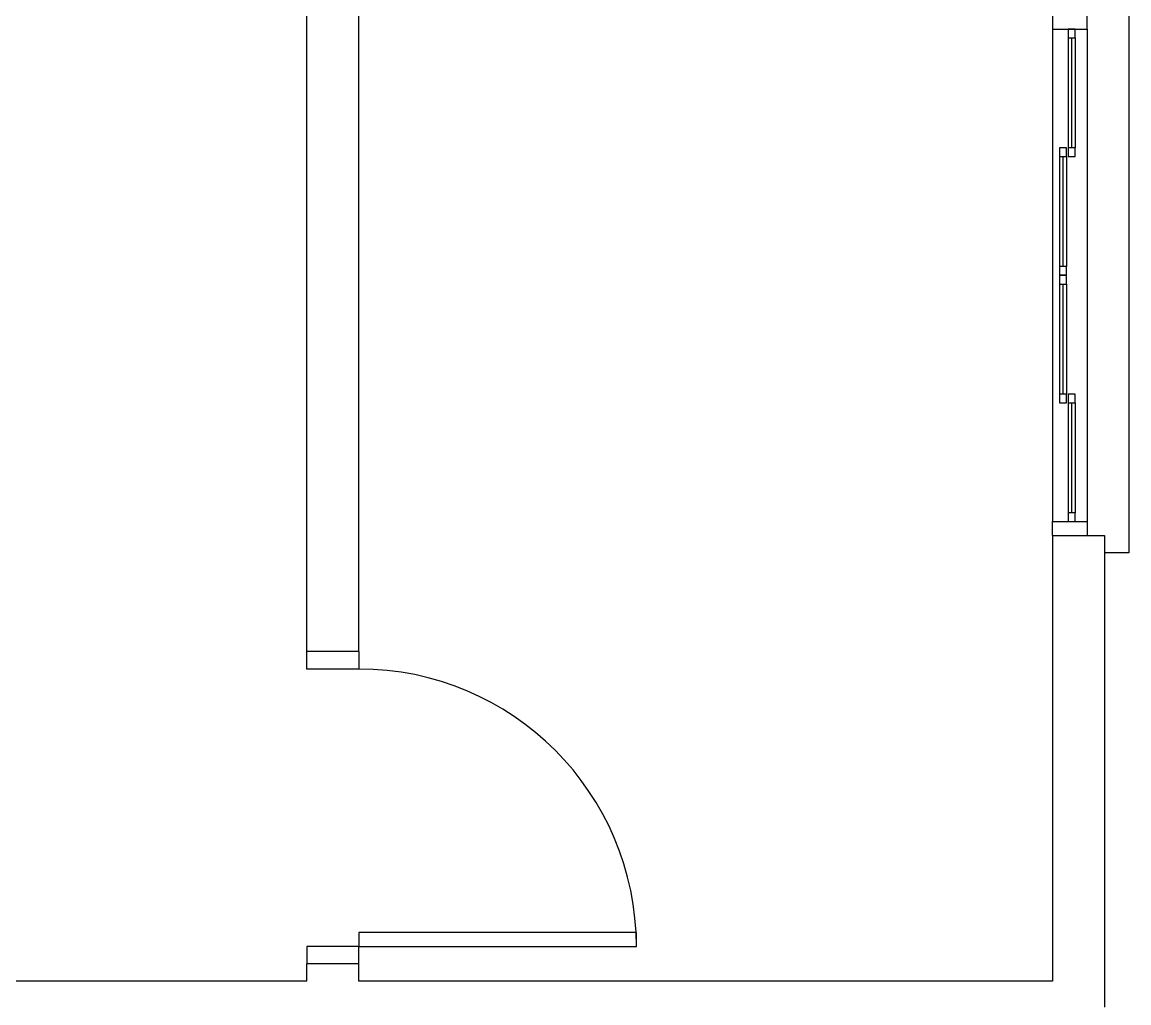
# Model space of a CAD drawing. Extents: x 241 to 398, y 106 to 179.
# Drawn here: x 262.65 to 265.841, y 120.944 to 123.772 of the extents above; entities that cross this region are included whole.
import ezdxf

# ---------------------------------------------------------------- set-up
doc = ezdxf.new("R2010")
doc.units = 0
doc.layers.add('ALVVISTA', color=8, linetype='CONTINUOUS')

msp = doc.modelspace()

# ---------------------------------------------------------------- linework, layer by layer
at = {"layer": 'ALVVISTA'}
for p, q in [((263.6211, 121.9569, -3.35), (263.6211, 123.9169, -3.35)), ((263.4711, 121.9569, -3.35), (263.4711, 123.8419, -3.35)), ((265.8411, 123.8419, -3.35), (265.8411, 122.2419, -3.35)), ((265.6211, 123.7919, -3.35), (265.6211, 123.7519, -3.35)), ((265.7211, 123.7519, -3.35), (265.7211, 123.7919, -3.35)), ((265.6211, 123.7519, -3.35), (265.6211, 122.3319, -3.35)), ((265.6211, 123.7519, -3.35), (265.7211, 123.7519, -3.35)), ((265.6661, 123.7519, -3.35), (265.6661, 123.7269, -3.35)), ((265.6861, 123.7519, -3.35), (265.6661, 123.7519, -3.35)), ((265.6861, 123.7269, -3.35), (265.6861, 123.7519, -3.35)), ((265.7211, 123.7519, -3.35), (265.7211, 122.3319, -3.35)), ((265.6661, 123.7269, -3.35), (265.6661, 123.4094, -3.35)), ((265.6661, 123.7269, -3.35), (265.6861, 123.7269, -3.35)), ((265.6761, 123.7269, -3.35), (265.6761, 123.4094, -3.35)), ((265.6861, 123.7269, -3.35), (265.6861, 123.4094, -3.35)), ((265.6411, 123.4094, -3.35), (265.6411, 123.3844, -3.35)), ((265.6611, 123.4094, -3.35), (265.6411, 123.4094, -3.35)), ((265.6611, 123.3844, -3.35), (265.6611, 123.4094, -3.35)), ((265.6861, 123.4094, -3.35), (265.6661, 123.4094, -3.35)), ((265.6661, 123.4094, -3.35), (265.6661, 123.3844, -3.35)), ((265.6861, 123.3844, -3.35), (265.6861, 123.4094, -3.35)), ((265.6411, 123.3844, -3.35), (265.6411, 123.0669, -3.35)), ((265.6411, 123.3844, -3.35), (265.6611, 123.3844, -3.35)), ((265.6511, 123.3844, -3.35), (265.6511, 123.0669, -3.35)), ((265.6611, 123.3844, -3.35), (265.6611, 123.0669, -3.35)), ((265.6661, 123.3844, -3.35), (265.6861, 123.3844, -3.35)), ((265.6611, 123.0669, -3.35), (265.6411, 123.0669, -3.35)), ((265.6411, 123.0669, -3.35), (265.6411, 123.0419, -3.35)), ((265.6611, 123.0419, -3.35), (265.6611, 123.0669, -3.35)), ((265.6411, 123.0419, -3.35), (265.6611, 123.0419, -3.35)), ((265.6411, 123.0419, -3.35), (265.6411, 123.0169, -3.35)), ((265.6611, 123.0419, -3.35), (265.6411, 123.0419, -3.35)), ((265.6411, 123.0169, -3.35), (265.6411, 122.6994, -3.35)), ((265.6411, 123.0169, -3.35), (265.6611, 123.0169, -3.35)), ((265.6511, 123.0169, -3.35), (265.6511, 122.6994, -3.35)), ((265.6611, 123.0169, -3.35), (265.6611, 123.0419, -3.35)), ((265.6611, 123.0169, -3.35), (265.6611, 122.6994, -3.35)), ((265.6611, 122.6994, -3.35), (265.6411, 122.6994, -3.35)), ((265.6411, 122.6994, -3.35), (265.6411, 122.6744, -3.35)), ((265.6611, 122.6744, -3.35), (265.6611, 122.6994, -3.35)), ((265.6661, 122.6994, -3.35), (265.6661, 122.6744, -3.35)), ((265.6861, 122.6994, -3.35), (265.6661, 122.6994, -3.35)), ((265.6861, 122.6744, -3.35), (265.6861, 122.6994, -3.35)), ((265.6411, 122.6744, -3.35), (265.6611, 122.6744, -3.35)), ((265.6661, 122.6744, -3.35), (265.6661, 122.3569, -3.35)), ((265.6661, 122.6744, -3.35), (265.6861, 122.6744, -3.35)), ((265.6761, 122.6744, -3.35), (265.6761, 122.3569, -3.35)), ((265.6861, 122.6744, -3.35), (265.6861, 122.3569, -3.35)), ((265.6861, 122.3569, -3.35), (265.6661, 122.3569, -3.35)), ((265.6661, 122.3569, -3.35), (265.6661, 122.3319, -3.35)), ((265.6861, 122.3319, -3.35), (265.6861, 122.3569, -3.35)), ((265.6211, 122.2919, -3.35), (265.6211, 122.3319, -3.35)), ((265.6211, 122.3319, -3.35), (265.7211, 122.3319, -3.35)), ((265.6661, 122.3319, -3.35), (265.6861, 122.3319, -3.35)), ((265.7211, 122.3319, -3.35), (265.7211, 122.2919, -3.35)), ((265.6211, 122.2919, -3.35), (265.6211, 121.0069, -3.35)), ((265.6211, 122.2919, -3.35), (265.7711, 122.2919, -3.35)), ((265.7711, 122.2919, -3.35), (265.7711, 120.9319, -3.35)), ((265.8411, 122.2419, -3.35), (265.7711, 122.2419, -3.35)), ((263.6211, 121.9569, -3.35), (263.4711, 121.9569, -3.35)), ((263.4711, 121.9069, -3.35), (263.4711, 121.9569, -3.35)), ((263.6211, 121.9569, -3.35), (263.6211, 121.9069, -3.35)), ((263.6211, 121.9069, -3.35), (263.4711, 121.9069, -3.35)), ((264.4211, 121.1469, -3.35), (263.6211, 121.1469, -3.35)), ((263.6211, 121.1469, -3.35), (263.6211, 121.1069, -3.35)), ((264.4211, 121.1069, -3.35), (264.4211, 121.1469, -3.35)), ((263.6211, 121.1069, -3.35), (263.4711, 121.1069, -3.35)), ((263.4711, 121.1069, -3.35), (263.4711, 121.0569, -3.35)), ((263.6211, 121.0569, -3.35), (263.6211, 121.1069, -3.35)), ((263.6211, 121.1069, -3.35), (264.4211, 121.1069, -3.35)), ((263.6211, 121.0569, -3.35), (263.4711, 121.0569, -3.35)), ((263.4711, 121.0069, -3.35), (263.4711, 121.0569, -3.35)), ((263.6211, 121.0069, -3.35), (263.6211, 121.0569, -3.35)), ((263.4711, 121.0069, -3.35), (259.9211, 121.0069, -3.35)), ((265.6211, 121.0069, -3.35), (263.6211, 121.0069, -3.35))]:
    msp.add_line(p, q, dxfattribs=at)
msp.add_arc((263.6211, 121.1069, -3.35), 0.8, 0, 90, dxfattribs=at)

doc.saveas('drawing.dxf')
